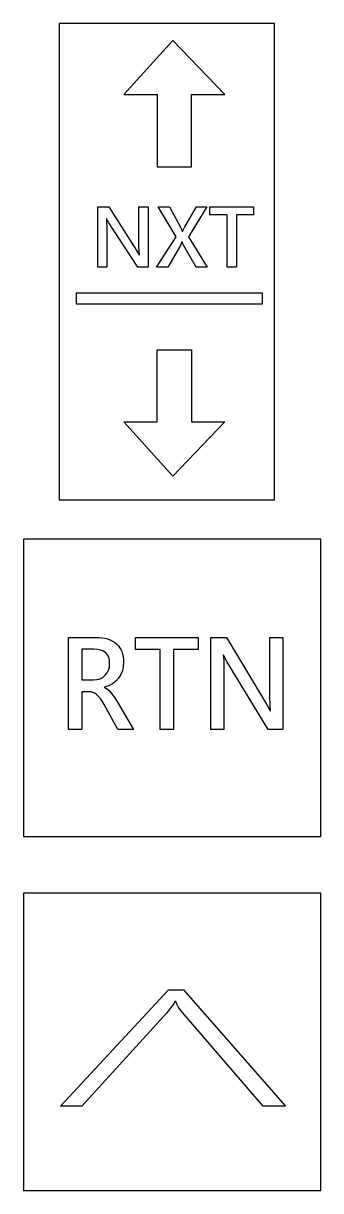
# Model space of a CAD drawing. Extents: x -100.8 to -89, y -6.6 to 39.7.
import ezdxf

# ---------------------------------------------------------------- set-up
doc = ezdxf.new("R2010")
doc.units = 0
doc.layers.add('01FACE', color=18, linetype='CONTINUOUS')
doc.layers.add('BUTTONS', color=18, linetype='CONTINUOUS')

msp = doc.modelspace()

# ---------------------------------------------------------------- linework, layer by layer
at = {"layer": '01FACE'}
for points in [[(-99.351, 20.77), (-90.801, 20.77), (-90.801, 39.67), (-99.351, 39.67)], [(-100.775, 7.416), (-88.975, 7.416), (-88.975, 19.216), (-100.775, 19.216)], [(-100.775, -6.629), (-88.975, -6.629), (-88.975, 5.171), (-100.775, 5.171)]]:
    msp.add_lwpolyline(points, close=True, dxfattribs=at)
at = {"layer": 'BUTTONS'}
for points in [[(-94.103, 33.979), (-94.103, 36.845), (-92.776, 36.845), (-94.847, 38.995), (-96.787, 36.845), (-95.46, 36.845), (-95.46, 33.979)], [(-95.825, 30), (-96.237, 30), (-97.379, 31.759), (-97.433, 31.849), (-97.471, 31.927), (-97.48, 31.927), (-97.47, 31.794), (-97.467, 31.579), (-97.467, 30), (-97.825, 30), (-97.825, 32.386), (-97.388, 32.386), (-96.281, 30.661), (-96.176, 30.49), (-96.168, 30.49), (-96.181, 30.631), (-96.185, 30.832), (-96.185, 32.386), (-95.825, 32.386)], [(-93.474, 30), (-93.919, 30), (-94.42, 30.866), (-94.445, 30.919), (-94.472, 30.998), (-94.48, 30.998), (-94.535, 30.862), (-95.047, 30), (-95.495, 30), (-94.709, 31.197), (-95.43, 32.386), (-94.977, 32.386), (-94.543, 31.589), (-94.499, 31.501), (-94.463, 31.411), (-94.457, 31.411), (-94.369, 31.597), (-93.907, 32.386), (-93.488, 32.386), (-94.226, 31.203)], [(-91.635, 32.069), (-92.32, 32.069), (-92.32, 30), (-92.692, 30), (-92.692, 32.069), (-93.375, 32.069), (-93.375, 32.386), (-91.635, 32.386)], [(-98.681, 28.543), (-91.285, 28.543), (-91.285, 28.967), (-98.681, 28.967)], [(-94.103, 26.725), (-94.103, 23.859), (-92.776, 23.859), (-94.847, 21.709), (-96.787, 23.859), (-95.46, 23.859), (-95.46, 26.725)], [(-96.401, 11.655), (-97.019, 11.655), (-97.573, 12.652), (-97.652, 12.787), (-97.728, 12.898), (-97.8, 12.987), (-97.869, 13.051), (-97.938, 13.098), (-98.011, 13.131), (-98.09, 13.151), (-98.173, 13.158), (-98.459, 13.158), (-98.459, 11.655), (-98.987, 11.655), (-98.987, 15.315), (-97.903, 15.315), (-97.774, 15.311), (-97.653, 15.299), (-97.539, 15.279), (-97.433, 15.251), (-97.334, 15.215), (-97.243, 15.171), (-97.16, 15.119), (-97.084, 15.059), (-97.016, 14.991), (-96.957, 14.917), (-96.907, 14.836), (-96.867, 14.749), (-96.835, 14.655), (-96.812, 14.554), (-96.799, 14.446), (-96.794, 14.332), (-96.807, 14.154), (-96.844, 13.99), (-96.907, 13.839), (-96.994, 13.701), (-97.104, 13.58), (-97.234, 13.479), (-97.384, 13.397), (-97.553, 13.335), (-97.553, 13.326), (-97.495, 13.298), (-97.435, 13.258), (-97.374, 13.205), (-97.311, 13.139), (-97.179, 12.969), (-97.041, 12.749)], [(-93.839, 14.828), (-94.817, 14.828), (-94.817, 11.655), (-95.347, 11.655), (-95.347, 14.828), (-96.324, 14.828), (-96.324, 15.315), (-93.839, 15.315)], [(-90.474, 11.655), (-91.063, 11.655), (-92.693, 14.353), (-92.771, 14.492), (-92.825, 14.611), (-92.838, 14.611), (-92.823, 14.406), (-92.818, 14.077), (-92.818, 11.655), (-93.331, 11.655), (-93.331, 15.315), (-92.706, 15.315), (-91.125, 12.669), (-90.975, 12.406), (-90.964, 12.406), (-90.982, 12.623), (-90.988, 12.931), (-90.988, 15.315), (-90.474, 15.315)], [(-98.459, 14.847), (-98.459, 13.628), (-97.991, 13.628), (-97.852, 13.639), (-97.728, 13.673), (-97.618, 13.73), (-97.523, 13.81), (-97.447, 13.907), (-97.392, 14.017), (-97.359, 14.139), (-97.349, 14.273), (-97.358, 14.408), (-97.388, 14.524), (-97.438, 14.623), (-97.507, 14.704), (-97.596, 14.766), (-97.705, 14.811), (-97.833, 14.838), (-97.982, 14.847)], [(-95.019, 1.338), (-94.413, 1.338), (-90.377, -3.278), (-91.262, -3.278), (-94.456, 0.438), (-94.548, 0.55), (-94.624, 0.66), (-94.683, 0.768), (-94.727, 0.873), (-94.763, 0.873), (-94.809, 0.785), (-94.877, 0.682), (-95.076, 0.429), (-98.456, -3.278), (-99.305, -3.278)]]:
    msp.add_lwpolyline(points, close=True, dxfattribs=at)

doc.saveas('drawing.dxf')
